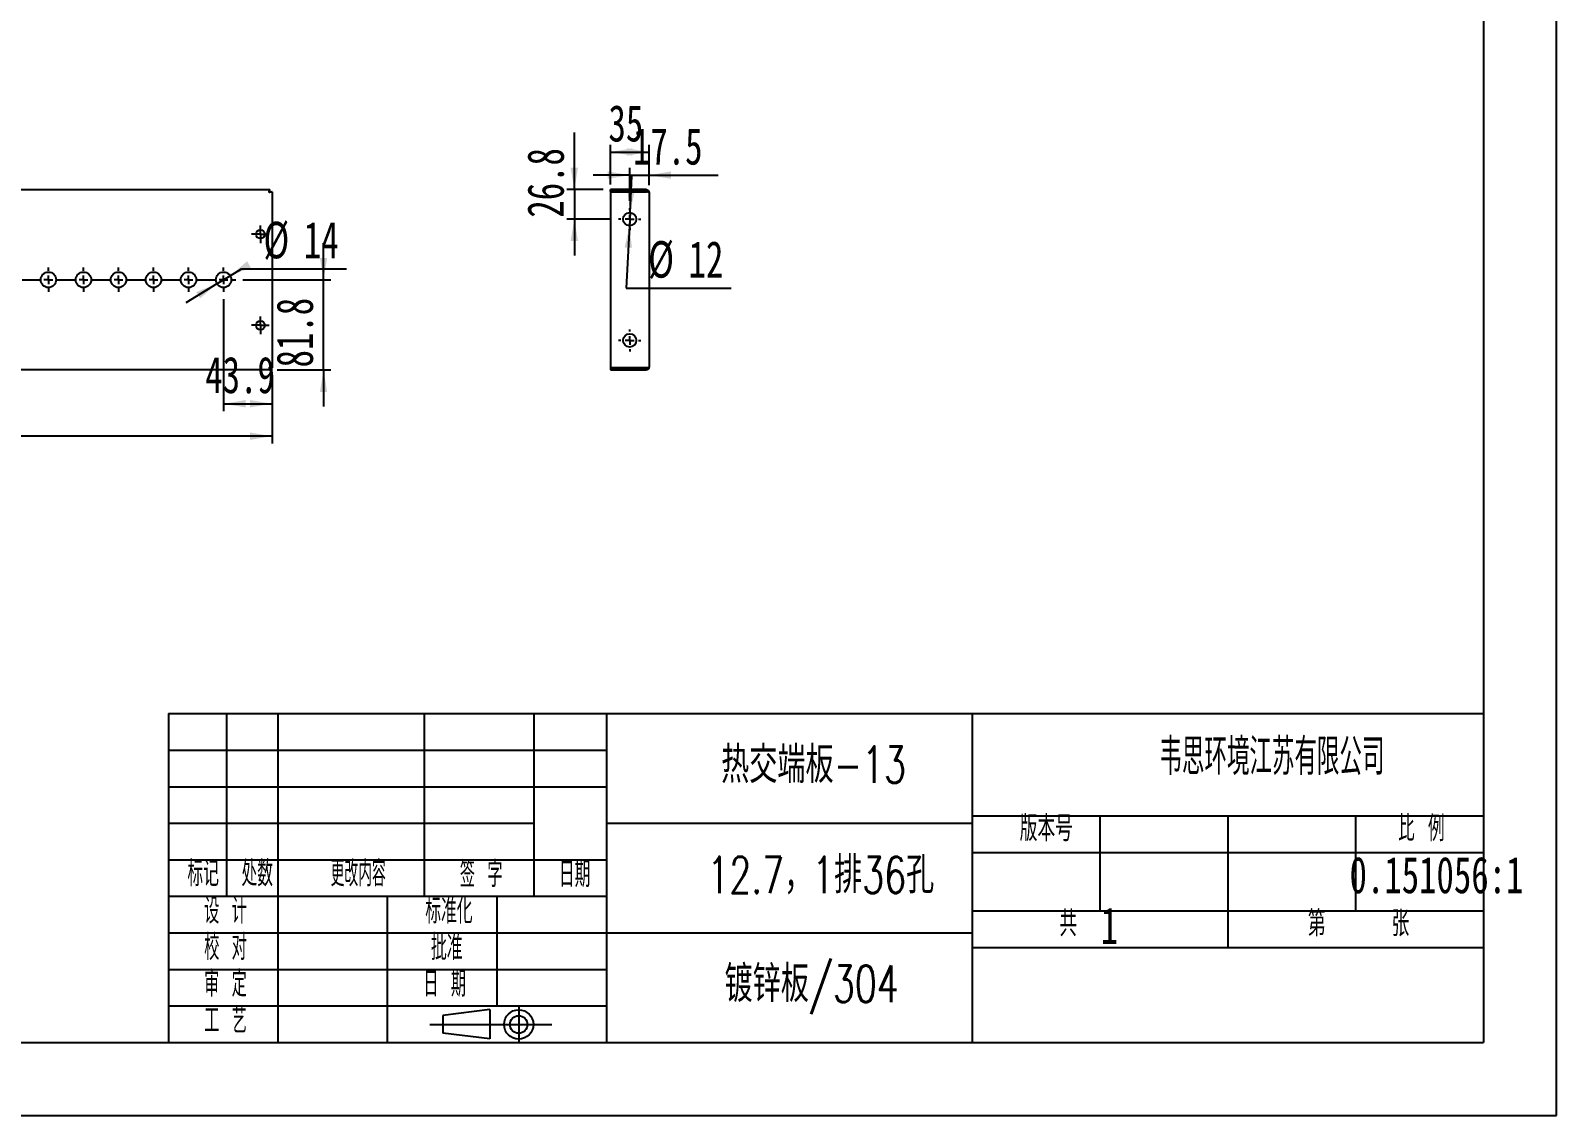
# Model space of a CAD drawing. Extents: x 0 to 2780, y 0 to 1966.
# Drawn here: x 1398 to 2780, y 0 to 983 of the extents above; entities that cross this region are included whole.
import ezdxf

# ---------------------------------------------------------------- set-up
doc = ezdxf.new("R2010")
doc.units = 0
doc.header["$LTSCALE"] = 6.620043
doc.layers.get('0').update_dxf_attribs({"linetype": 'CONTINUOUS'})
for name, color, linetype in [('粗实线', 7, 'CONTINUOUS'), ('细实线', 7, 'CONTINUOUS'), ('轮廓线层', 7, 'CONTINUOUS')]:
    doc.layers.add(name, color=color, linetype=linetype)
doc.styles.add('SLDTEXTSTYLE0', font='TXT', dxfattribs={"width": 0.7, "bigfont": 'bigfont'})
doc.styles.add('SLDTEXTSTYLE1', font='TXT', dxfattribs={"width": 0.56, "bigfont": 'bigfont'})
doc.styles.add('SLDTEXTSTYLE2', font='TXT', dxfattribs={"width": 0.49, "bigfont": 'bigfont'})
doc.styles.add('SLDTEXTSTYLE3', font='TXT', dxfattribs={"width": 0.54, "bigfont": 'bigfont'})
doc.styles.add('SLDTEXTSTYLE4', font='TXT', dxfattribs={"width": 0.63, "bigfont": 'bigfont'})
doc.styles.add('SLDTEXTSTYLE5', font='TXT', dxfattribs={"width": 0.586667, "bigfont": 'bigfont'})
doc.styles.add('SLDTEXTSTYLE6', font='TXT', dxfattribs={"width": 0.7})
doc.dimstyles.new('SLDDIMSTYLE0', dxfattribs={"dimtxt": 33.100215, "dimasz": 19.860129, "dimexe": 0, "dimexo": 0.0625, "dimgap": 8.275054, "dimtad": 2, "dimdec": 1, "dimrnd": 1e-09, "dimzin": 12, "dimtxsty": 'SLDTEXTSTYLE6', "dimsah": 1, "dimcen": 0.09, "dimazin": 3, "dimtfac": 1, "dimtdec": 1, "dimtofl": 0, "dimtmove": 0, "dimatfit": 3, "dimtolj": 1, "dimtzin": 12})
doc.dimstyles.new('SLDDIMSTYLE1', dxfattribs={"dimtxt": 33.100215, "dimasz": 19.860129, "dimexe": 0, "dimexo": 0.0625, "dimgap": 8.275054, "dimtad": 2, "dimdec": 1, "dimrnd": 1e-09, "dimzin": 12, "dimtxsty": 'SLDTEXTSTYLE6', "dimsah": 1, "dimcen": 0.09, "dimazin": 3, "dimtfac": 1, "dimtdec": 1, "dimtmove": 0, "dimatfit": 3, "dimtolj": 1, "dimtzin": 12})
doc.dimstyles.new('SLDDIMSTYLE2', dxfattribs={"dimtxt": 33.100215, "dimasz": 19.860129, "dimexe": 0, "dimexo": 0.0625, "dimgap": 8.275054, "dimtad": 0, "dimtih": 1, "dimtoh": 1, "dimdec": 1, "dimrnd": 1e-09, "dimzin": 12, "dimtxsty": 'SLDTEXTSTYLE6', "dimsah": 1, "dimcen": 0, "dimazin": 3, "dimtfac": 1, "dimtdec": 1, "dimtmove": 0, "dimatfit": 3, "dimtolj": 1, "dimtzin": 12})

# ---------------------------------------------------------------- blocks, each defined once
blk = doc.blocks.new('块6')
at = {"color": 7, "linetype": 'CONTINUOUS'}
for p, q in [((842.5, 1027.8), (789.5, 1021.2)), ((789.5, 1021.2), (789.5, 1001.3)), ((842.5, 1027.8), (842.5, 994.7)), ((842.5, 994.7), (789.5, 1001.3))]:
    blk.add_line(p, q, dxfattribs=at)
at = {"layer": '轮廓线层', "color": 7}
for p, q in [((875.3, 1030.6), (875.3, 991.5)), ((774.5, 1011), (913, 1011))]:
    blk.add_line(p, q, dxfattribs=at)
for radius in [16.6, 9.93]:
    blk.add_circle((875.3, 1011), radius, dxfattribs=at)
blk = doc.blocks.new('_D')
at = {"layer": '细实线'}
for p, q in [((433.4, 670.8), (433.4, 608.9)), ((1616.4, 670.8), (1616.4, 608.9)), ((1616.4, 615.5), (433.4, 615.5))]:
    blk.add_line(p, q, dxfattribs=at)
for points in [[(433.4, 615.5), (453.3, 612.2), (453.3, 618.8)], [(1616.4, 615.5), (1596.6, 618.8), (1596.6, 612.2)]]:
    blk.add_solid(points, dxfattribs=at)
at = {"layer": '细实线', "insert": (986.4, 658.1), "char_height": 33.1, "attachment_point": 1, "style": 'SLDTEXTSTYLE6'}
blk.add_mtext('1183', dxfattribs=at)
blk = doc.blocks.new('_D_2')
at = {"layer": '细实线'}
for p, q in [((1572.5, 739.6), (1572.5, 638.3)), ((1616.4, 670.8), (1616.4, 638.3)), ((1572.5, 644.9), (1616.4, 644.9))]:
    blk.add_line(p, q, dxfattribs=at)
for points in [[(1572.5, 644.9), (1592.4, 641.6), (1592.4, 648.2)], [(1616.4, 644.9), (1596.6, 648.2), (1596.6, 641.6)]]:
    blk.add_solid(points, dxfattribs=at)
at = {"layer": '细实线', "insert": (1555.9, 687.6), "char_height": 33.1, "attachment_point": 1, "style": 'SLDTEXTSTYLE6'}
blk.add_mtext('43.9', dxfattribs=at)
blk = doc.blocks.new('_D_3')
at = {"layer": '细实线'}
for p, q in [((1663.1, 757.2), (1663.1, 790.3)), ((1590.1, 757.2), (1669.7, 757.2)), ((1663.1, 675.5), (1663.1, 757.2)), ((1621.1, 675.5), (1669.7, 675.5)), ((1663.1, 675.5), (1663.1, 642.4))]:
    blk.add_line(p, q, dxfattribs=at)
for points in [[(1663.1, 757.2), (1666.4, 777.1), (1659.8, 777.1)], [(1663.1, 675.5), (1659.8, 655.6), (1666.4, 655.6)]]:
    blk.add_solid(points, dxfattribs=at)
at = {"layer": '细实线', "insert": (1620.4, 677.8), "char_height": 33.1, "attachment_point": 1, "rotation": 90, "style": 'SLDTEXTSTYLE6'}
blk.add_mtext('81.8', dxfattribs=at)
blk = doc.blocks.new('_D_4')
at = {"layer": '细实线'}
for p, q in [((1566.5, 753.6), (1578.5, 760.9)), ((1578.5, 760.9), (1588.8, 767.1)), ((1588.8, 767.1), (1683.8, 767.1)), ((1566.5, 753.6), (1538.2, 736.4))]:
    blk.add_line(p, q, dxfattribs=at)
for points in [[(1578.5, 760.9), (1597.2, 768.3), (1593.8, 774)], [(1566.5, 753.6), (1547.8, 746.1), (1551.3, 740.5)]]:
    blk.add_solid(points, dxfattribs=at)
at = {"layer": '细实线', "char_height": 33.1, "attachment_point": 1, "style": 'SLDTEXTSTYLE6'}
for s, insert in [('%%c', (1608.6, 809.8)), ('14', (1645.2, 809.8))]:
    blk.add_mtext(s, dxfattribs=dict(at, insert=insert))
blk = doc.blocks.new('SW_CENTERMARKSYMBOL_0')
at = {"layer": '细实线', "color": 0}
for p, q in [((-1087.5, 0), (-1090.5, 0)), ((-1079.5, 0), (-1083.5, 0)), ((-1079.5, 8), (-1079.5, 11)), ((-1079.5, 0), (-1079.5, 4)), ((-1079.5, 0), (-1079.5, -4)), ((-1079.5, 0), (-1075.5, 0)), ((-1071.5, 0), (-1055.75, 0)), ((-1047.75, 0), (-1051.75, 0)), ((-1047.75, 8), (-1047.75, 11)), ((-1047.75, 0), (-1047.75, 4)), ((-1047.75, 0), (-1047.75, -4)), ((-1047.75, 0), (-1043.75, 0)), ((-1039.75, 0), (-1024, 0)), ((-1016, 0), (-1020, 0)), ((-1016, 8), (-1016, 11)), ((-1016, 0), (-1016, 4)), ((-1016, 0), (-1016, -4)), ((-1016, 0), (-1012, 0)), ((-1008, 0), (-992.25, 0)), ((-984.25, 0), (-988.25, 0)), ((-984.25, 8), (-984.25, 11)), ((-984.25, 0), (-984.25, 4)), ((-984.25, 0), (-984.25, -4)), ((-984.25, 0), (-980.25, 0)), ((-976.25, 0), (-960.5, 0)), ((-952.5, 0), (-956.5, 0)), ((-952.5, 8), (-952.5, 11)), ((-952.5, 0), (-952.5, 4)), ((-952.5, 0), (-952.5, -4)), ((-952.5, 0), (-948.5, 0)), ((-944.5, 0), (-928.75, 0)), ((-920.75, 0), (-924.75, 0)), ((-920.75, 8), (-920.75, 11)), ((-920.75, 0), (-920.75, 4)), ((-920.75, 0), (-920.75, -4)), ((-920.75, 0), (-916.75, 0)), ((-912.75, 0), (-897, 0)), ((-889, 0), (-893, 0)), ((-889, 8), (-889, 11)), ((-889, 0), (-889, 4)), ((-889, 0), (-889, -4)), ((-889, 0), (-885, 0)), ((-881, 0), (-865.25, 0)), ((-857.25, 0), (-861.25, 0)), ((-857.25, 8), (-857.25, 11)), ((-857.25, 0), (-857.25, 4)), ((-857.25, 0), (-857.25, -4)), ((-857.25, 0), (-853.25, 0)), ((-849.25, 0), (-833.5, 0)), ((-825.5, 0), (-829.5, 0)), ((-825.5, 8), (-825.5, 11)), ((-825.5, 0), (-825.5, 4)), ((-825.5, 0), (-825.5, -4)), ((-825.5, 0), (-821.5, 0)), ((-817.5, 0), (-801.75, 0)), ((-793.75, 0), (-797.75, 0)), ((-793.75, 8), (-793.75, 11)), ((-793.75, 0), (-793.75, 4)), ((-793.75, 0), (-793.75, -4)), ((-793.75, 0), (-789.75, 0)), ((-785.75, 0), (-770, 0)), ((-762, 0), (-766, 0)), ((-762, 8), (-762, 11)), ((-762, 0), (-762, 4)), ((-762, 0), (-762, -4)), ((-762, 0), (-758, 0)), ((-754, 0), (-738.25, 0)), ((-730.25, 0), (-734.25, 0)), ((-730.25, 8), (-730.25, 11)), ((-730.25, 0), (-730.25, 4)), ((-730.25, 0), (-730.25, -4)), ((-730.25, 0), (-726.25, 0)), ((-722.25, 0), (-706.5, 0)), ((-698.5, 0), (-702.5, 0)), ((-698.5, 8), (-698.5, 11)), ((-698.5, 0), (-698.5, 4)), ((-698.5, 0), (-698.5, -4)), ((-698.5, 0), (-694.5, 0)), ((-690.5, 0), (-674.75, 0)), ((-666.75, 0), (-670.75, 0)), ((-666.75, 8), (-666.75, 11)), ((-666.75, 0), (-666.75, 4)), ((-666.75, 0), (-666.75, -4)), ((-666.75, 0), (-662.75, 0)), ((-658.75, 0), (-643, 0)), ((-635, 0), (-639, 0)), ((-635, 8), (-635, 11)), ((-635, 0), (-635, 4)), ((-635, 0), (-635, -4)), ((-635, 0), (-631, 0)), ((-627, 0), (-611.25, 0)), ((-603.25, 0), (-607.25, 0)), ((-603.25, 8), (-603.25, 11)), ((-603.25, 0), (-603.25, 4)), ((-603.25, 0), (-603.25, -4)), ((-603.25, 0), (-599.25, 0)), ((-595.25, 0), (-579.5, 0)), ((-571.5, 0), (-575.5, 0)), ((-571.5, 8), (-571.5, 11)), ((-571.5, 0), (-571.5, 4)), ((-571.5, 0), (-571.5, -4)), ((-571.5, 0), (-567.5, 0)), ((-563.5, 0), (-547.75, 0)), ((-539.75, 0), (-543.75, 0)), ((-539.75, 8), (-539.75, 11)), ((-539.75, 0), (-539.75, 4)), ((-539.75, 0), (-539.75, -4)), ((-539.75, 0), (-535.75, 0)), ((-531.75, 0), (-516, 0)), ((-508, 0), (-512, 0)), ((-508, 8), (-508, 11)), ((-508, 0), (-508, 4)), ((-508, 0), (-508, -4)), ((-508, 0), (-504, 0)), ((-500, 0), (-484.25, 0)), ((-476.25, 0), (-480.25, 0)), ((-476.25, 8), (-476.25, 11)), ((-476.25, 0), (-476.25, 4)), ((-476.25, 0), (-476.25, -4)), ((-476.25, 0), (-472.25, 0)), ((-468.25, 0), (-452.5, 0)), ((-444.5, 0), (-448.5, 0)), ((-444.5, 8), (-444.5, 11)), ((-444.5, 0), (-444.5, 4)), ((-444.5, 0), (-444.5, -4)), ((-444.5, 0), (-440.5, 0)), ((-436.5, 0), (-420.75, 0)), ((-412.75, 0), (-416.75, 0)), ((-412.75, 8), (-412.75, 11)), ((-412.75, 0), (-412.75, 4)), ((-412.75, 0), (-412.75, -4)), ((-412.75, 0), (-408.75, 0)), ((-404.75, 0), (-389, 0)), ((-381, 0), (-385, 0)), ((-381, 8), (-381, 11)), ((-381, 0), (-381, 4)), ((-381, 0), (-381, -4)), ((-381, 0), (-377, 0)), ((-373, 0), (-357.25, 0)), ((-349.25, 0), (-353.25, 0)), ((-349.25, 8), (-349.25, 11)), ((-349.25, 0), (-349.25, 4)), ((-349.25, 0), (-349.25, -4)), ((-349.25, 0), (-345.25, 0)), ((-341.25, 0), (-325.5, 0)), ((-317.5, 0), (-321.5, 0)), ((-317.5, 8), (-317.5, 11)), ((-317.5, 0), (-317.5, 4)), ((-317.5, 0), (-317.5, -4)), ((-317.5, 0), (-313.5, 0)), ((-309.5, 0), (-293.75, 0)), ((-285.75, 0), (-289.75, 0)), ((-285.75, 8), (-285.75, 11)), ((-285.75, 0), (-285.75, 4)), ((-285.75, 0), (-285.75, -4)), ((-285.75, 0), (-281.75, 0)), ((-277.75, 0), (-262, 0)), ((-254, 0), (-258, 0)), ((-254, 8), (-254, 11)), ((-254, 0), (-254, 4)), ((-254, 0), (-254, -4)), ((-254, 0), (-250, 0)), ((-246, 0), (-230.25, 0)), ((-222.25, 0), (-226.25, 0)), ((-222.25, 8), (-222.25, 11)), ((-222.25, 0), (-222.25, 4)), ((-222.25, 0), (-222.25, -4)), ((-222.25, 0), (-218.25, 0)), ((-214.25, 0), (-198.5, 0)), ((-190.5, 0), (-194.5, 0)), ((-190.5, 8), (-190.5, 11)), ((-190.5, 0), (-190.5, 4)), ((-190.5, 0), (-190.5, -4)), ((-190.5, 0), (-186.5, 0)), ((-182.5, 0), (-166.75, 0)), ((-158.75, 0), (-162.75, 0)), ((-158.75, 8), (-158.75, 11)), ((-158.75, 0), (-158.75, 4)), ((-158.75, 0), (-158.75, -4)), ((-158.75, 0), (-154.75, 0)), ((-150.75, 0), (-135, 0)), ((-127, 0), (-131, 0)), ((-127, 8), (-127, 11)), ((-127, 0), (-127, 4)), ((-127, 0), (-127, -4)), ((-127, 0), (-123, 0)), ((-119, 0), (-103.25, 0)), ((-95.25, 0), (-99.25, 0)), ((-95.25, 8), (-95.25, 11)), ((-95.25, 0), (-95.25, 4)), ((-95.25, 0), (-95.25, -4)), ((-95.25, 0), (-91.25, 0)), ((-87.25, 0), (-71.5, 0)), ((-63.5, 0), (-67.5, 0)), ((-63.5, 8), (-63.5, 11)), ((-63.5, 0), (-63.5, 4)), ((-63.5, 0), (-63.5, -4)), ((-63.5, 0), (-59.5, 0)), ((-55.5, 0), (-39.75, 0)), ((-31.75, 0), (-35.75, 0)), ((-31.75, 8), (-31.75, 11)), ((-31.75, 0), (-31.75, 4)), ((-31.75, 0), (-31.75, -4)), ((-31.75, 0), (-27.75, 0)), ((-23.75, 0), (-8, 0)), ((0, 0), (-4, 0)), ((0, 8), (0, 11)), ((0, 0), (0, 4)), ((0, 0), (0, -4)), ((0, 0), (4, 0)), ((8, 0), (23.75, 0)), ((31.75, 0), (27.75, 0)), ((31.75, 8), (31.75, 11)), ((31.75, 0), (31.75, 4)), ((31.75, 0), (31.75, -4)), ((31.75, 0), (35.75, 0)), ((39.75, 0), (42.75, 0)), ((-1079.5, -8), (-1079.5, -11)), ((-1047.75, -8), (-1047.75, -11)), ((-1016, -8), (-1016, -11)), ((-984.25, -8), (-984.25, -11)), ((-952.5, -8), (-952.5, -11)), ((-920.75, -8), (-920.75, -11)), ((-889, -8), (-889, -11)), ((-857.25, -8), (-857.25, -11)), ((-825.5, -8), (-825.5, -11)), ((-793.75, -8), (-793.75, -11)), ((-762, -8), (-762, -11)), ((-730.25, -8), (-730.25, -11)), ((-698.5, -8), (-698.5, -11)), ((-666.75, -8), (-666.75, -11)), ((-635, -8), (-635, -11)), ((-603.25, -8), (-603.25, -11)), ((-571.5, -8), (-571.5, -11)), ((-539.75, -8), (-539.75, -11)), ((-508, -8), (-508, -11)), ((-476.25, -8), (-476.25, -11)), ((-444.5, -8), (-444.5, -11)), ((-412.75, -8), (-412.75, -11)), ((-381, -8), (-381, -11)), ((-349.25, -8), (-349.25, -11)), ((-317.5, -8), (-317.5, -11)), ((-285.75, -8), (-285.75, -11)), ((-254, -8), (-254, -11)), ((-222.25, -8), (-222.25, -11)), ((-190.5, -8), (-190.5, -11)), ((-158.75, -8), (-158.75, -11)), ((-127, -8), (-127, -11)), ((-95.25, -8), (-95.25, -11)), ((-63.5, -8), (-63.5, -11)), ((-31.75, -8), (-31.75, -11)), ((0, -8), (0, -11)), ((31.75, -8), (31.75, -11))]:
    blk.add_line(p, q, dxfattribs=at)
blk = doc.blocks.new('SW_CENTERMARKSYMBOL_2')
at = {"layer": '细实线', "color": 0}
for p, q in [((-4, 0), (-8, 0)), ((0, 0), (-4, 0)), ((0, 4), (0, 8)), ((0, 0), (0, 4)), ((0, 0), (0, -4)), ((0, 0), (4, 0)), ((4, 0), (8, 0)), ((0, -4), (0, -8))]:
    blk.add_line(p, q, dxfattribs=at)
blk = doc.blocks.new('SW_CENTERMARKSYMBOL_3')
at = {"layer": '细实线', "color": 0}
for p, q in [((-4, 0), (-8, 0)), ((0, 0), (-4, 0)), ((0, 4), (0, 8)), ((0, 0), (0, 4)), ((0, 0), (0, -4)), ((0, 0), (4, 0)), ((4, 0), (8, 0)), ((0, -4), (0, -8))]:
    blk.add_line(p, q, dxfattribs=at)
blk = doc.blocks.new('_D_9')
at = {"layer": '细实线'}
for p, q in [((1923.1, 843.6), (1923.1, 879.6)), ((1923.1, 873), (1958.1, 873)), ((1958.1, 842.9), (1958.1, 879.6))]:
    blk.add_line(p, q, dxfattribs=at)
for points in [[(1923.1, 873), (1942.9, 869.7), (1942.9, 876.3)], [(1958.1, 873), (1938.2, 876.3), (1938.2, 869.7)]]:
    blk.add_solid(points, dxfattribs=at)
at = {"layer": '细实线', "insert": (1921.3, 915.6), "char_height": 33.1, "attachment_point": 1, "style": 'SLDTEXTSTYLE6'}
blk.add_mtext('35', dxfattribs=at)
blk = doc.blocks.new('_D_10')
at = {"layer": '细实线'}
for p, q in [((1940.6, 828.8), (1940.6, 858.7)), ((1958.1, 842.9), (1958.1, 858.7)), ((1940.6, 852), (1907.5, 852)), ((1940.6, 852), (1958.1, 852)), ((1958.1, 852), (2020.6, 852))]:
    blk.add_line(p, q, dxfattribs=at)
for points in [[(1940.6, 852), (1920.7, 855.4), (1920.7, 848.7)], [(1958.1, 852), (1977.9, 848.7), (1977.9, 855.4)]]:
    blk.add_solid(points, dxfattribs=at)
at = {"layer": '细实线', "insert": (1943.5, 894.7), "char_height": 33.1, "attachment_point": 1, "style": 'SLDTEXTSTYLE6'}
blk.add_mtext('17.5', dxfattribs=at)
blk = doc.blocks.new('_D_11')
at = {"layer": '细实线'}
for p, q in [((1890.4, 839), (1890.4, 890.6)), ((1916.4, 839), (1883.7, 839)), ((1890.4, 839), (1890.4, 812.2)), ((1923.9, 812.2), (1883.7, 812.2)), ((1890.4, 812.2), (1890.4, 779.1))]:
    blk.add_line(p, q, dxfattribs=at)
for points in [[(1890.4, 839), (1893.7, 858.8), (1887, 858.8)], [(1890.4, 812.2), (1887, 792.3), (1893.7, 792.3)]]:
    blk.add_solid(points, dxfattribs=at)
at = {"layer": '细实线', "insert": (1847.7, 813.5), "char_height": 33.1, "attachment_point": 1, "rotation": 90, "style": 'SLDTEXTSTYLE6'}
blk.add_mtext('26.8', dxfattribs=at)
blk = doc.blocks.new('_D_12')
at = {"layer": '细实线'}
for p, q in [((1940.9, 818.2), (1942.5, 851.2)), ((1940.9, 818.2), (1940.3, 806.2)), ((1940.3, 806.2), (1937.4, 749.6)), ((1937.4, 749.6), (2032.4, 749.6))]:
    blk.add_line(p, q, dxfattribs=at)
for points in [[(1940.9, 818.2), (1945.1, 837.8), (1938.5, 838.2)], [(1940.3, 806.2), (1936, 786.5), (1942.6, 786.2)]]:
    blk.add_solid(points, dxfattribs=at)
at = {"layer": '细实线', "char_height": 33.1, "attachment_point": 1, "style": 'SLDTEXTSTYLE6'}
for s, insert in [('%%c', (1957.3, 792.3)), ('12', (1993.9, 792.3))]:
    blk.add_mtext(s, dxfattribs=dict(at, insert=insert))
blk = doc.blocks.new('SW_CENTERMARKSYMBOL_5')
at = {"layer": '细实线', "color": 0}
for p, q in [((-8, 0), (-10, 0)), ((0, 0), (-4, 0)), ((0, 8), (0, 10)), ((0, 0), (0, 4)), ((0, 0), (0, -4)), ((0, 0), (4, 0)), ((8, 0), (10, 0)), ((0, -8), (0, -10))]:
    blk.add_line(p, q, dxfattribs=at)
blk = doc.blocks.new('SW_CENTERMARKSYMBOL_6')
at = {"layer": '细实线', "color": 0}
for p, q in [((-8, 0), (-10, 0)), ((0, 0), (-4, 0)), ((0, 8), (0, 10)), ((0, 0), (0, 4)), ((0, 0), (0, -4)), ((0, 0), (4, 0)), ((8, 0), (10, 0)), ((0, -8), (0, -10))]:
    blk.add_line(p, q, dxfattribs=at)

msp = doc.modelspace()

# ---------------------------------------------------------------- linework, layer by layer
at = {"color": 7, "linetype": 'CONTINUOUS'}
for p, q in [((435.39, 838.98), (1614.45, 838.98)), ((1614.45, 837.08), (1614.45, 838.98)), ((1614.52, 837.01), (1616.42, 837.01)), ((1616.42, 837.01), (1616.42, 677.45)), ((1923.05, 837.08), (1923.05, 838.98)), ((1955.39, 838.98), (1923.05, 838.98)), ((1955.39, 837.08), (1923.05, 837.08)), ((1923.05, 837.01), (1923.05, 677.45)), ((1923.05, 837.01), (1955.39, 837.01)), ((1955.39, 837.08), (1955.39, 838.98)), ((1958.05, 836.32), (1958.05, 678.14)), ((1614.45, 675.48), (435.39, 675.48)), ((1614.45, 677.38), (1614.45, 675.48)), ((1614.52, 677.45), (1616.42, 677.45)), ((1955.39, 677.45), (1923.05, 677.45)), ((1923.05, 677.38), (1955.39, 677.38)), ((1923.05, 677.38), (1923.05, 675.48)), ((1923.05, 675.48), (1955.39, 675.48)), ((1955.39, 677.38), (1955.39, 675.48))]:
    msp.add_line(p, q, dxfattribs=at)
for centre, radius in [((1940.55, 812.18), 6), ((1605.92, 798.48), 4), ((1413.77, 757.23), 7), ((1445.52, 757.23), 7), ((1477.27, 757.23), 7), ((1509.02, 757.23), 7), ((1540.77, 757.23), 7), ((1572.52, 757.23), 7), ((1605.92, 715.98), 4), ((1940.55, 702.28), 6)]:
    msp.add_circle(centre, radius, dxfattribs=at)
for points, knots in [([(1613.76, 836.32), (1613.82, 836.67), (1613.88, 837.01), (1613.99, 837.66), (1614.05, 837.95), (1614.16, 838.44), (1614.22, 838.64), (1614.34, 838.91), (1614.39, 838.98), (1614.45, 838.98)], [0, 0, 0, 0, 0.25, 0.25, 0.5, 0.5, 0.75, 0.75, 1, 1, 1, 1]), ([(1613.76, 836.32), (1613.82, 836.42), (1613.88, 836.52), (1613.99, 836.7), (1614.05, 836.78), (1614.16, 836.92), (1614.22, 836.98), (1614.34, 837.06), (1614.39, 837.08), (1614.45, 837.08)], [0, 0, 0, 0, 0.25, 0.25, 0.5, 0.5, 0.75, 0.75, 1, 1, 1, 1]), ([(1616.42, 837.01), (1616.42, 836.95), (1616.35, 836.89), (1616.09, 836.78), (1615.89, 836.72), (1615.4, 836.6), (1615.1, 836.55), (1614.46, 836.43), (1614.11, 836.37), (1613.76, 836.32)], [0, 0, 0, 0, 0.25, 0.25, 0.5, 0.5, 0.75, 0.75, 1, 1, 1, 1]), ([(1614.52, 837.01), (1614.52, 836.95), (1614.5, 836.89), (1614.43, 836.78), (1614.37, 836.72), (1614.23, 836.6), (1614.14, 836.55), (1613.96, 836.43), (1613.86, 836.37), (1613.76, 836.32)], [0, 0, 0, 0, 0.25, 0.25, 0.5, 0.5, 0.75, 0.75, 1, 1, 1, 1]), ([(1955.39, 838.98), (1955.74, 838.98), (1956.09, 838.91), (1956.73, 838.64), (1957.03, 838.44), (1957.52, 837.95), (1957.72, 837.66), (1957.98, 837.01), (1958.05, 836.67), (1958.05, 836.32)], [0, 0, 0, 0, 0.25, 0.25, 0.5, 0.5, 0.75, 0.75, 1, 1, 1, 1]), ([(1955.39, 837.08), (1955.49, 837.07), (1955.65, 837.06), (1955.77, 836.97), (1955.81, 836.94)], [0, 0, 0, 0, 0.6645413, 1, 1, 1, 1]), ([(1958.05, 836.32), (1958.05, 836.37), (1957.98, 836.43), (1957.72, 836.55), (1957.52, 836.6), (1957.03, 836.72), (1956.73, 836.78), (1956.09, 836.89), (1955.74, 836.95), (1955.39, 837.01)], [0, 0, 0, 0, 0.25, 0.25, 0.5, 0.5, 0.75, 0.75, 1, 1, 1, 1]), ([(1616.42, 677.45), (1616.42, 677.51), (1616.35, 677.56), (1616.09, 677.68), (1615.89, 677.73), (1615.4, 677.85), (1615.1, 677.91), (1614.46, 678.02), (1614.11, 678.08), (1613.76, 678.14)], [0, 0, 0, 0, 0.25, 0.25, 0.5, 0.5, 0.75, 0.75, 1, 1, 1, 1]), ([(1614.52, 677.45), (1614.52, 677.56), (1614.44, 677.68), (1614.16, 677.91), (1613.96, 678.02), (1613.76, 678.14)], [0, 0, 0, 0, 0.5, 0.5, 1, 1, 1, 1]), ([(1613.76, 678.14), (1613.82, 677.79), (1613.88, 677.44), (1613.99, 676.8), (1614.05, 676.5), (1614.16, 676.01), (1614.22, 675.81), (1614.34, 675.55), (1614.39, 675.48), (1614.45, 675.48)], [0, 0, 0, 0, 0.25, 0.25, 0.5, 0.5, 0.75, 0.75, 1, 1, 1, 1]), ([(1613.76, 678.14), (1613.88, 677.94), (1613.99, 677.74), (1614.22, 677.46), (1614.34, 677.38), (1614.45, 677.38)], [0, 0, 0, 0, 0.5, 0.5, 1, 1, 1, 1]), ([(1955.39, 677.45), (1955.74, 677.51), (1956.09, 677.56), (1956.73, 677.68), (1957.03, 677.73), (1957.52, 677.85), (1957.72, 677.91), (1957.98, 678.02), (1958.05, 678.08), (1958.05, 678.14)], [0, 0, 0, 0, 0.25, 0.25, 0.5, 0.5, 0.75, 0.75, 1, 1, 1, 1]), ([(1958.05, 678.14), (1958.05, 677.79), (1957.98, 677.44), (1957.72, 676.8), (1957.52, 676.5), (1957.03, 676.01), (1956.73, 675.81), (1956.09, 675.55), (1955.74, 675.48), (1955.39, 675.48)], [0, 0, 0, 0, 0.25, 0.25, 0.5, 0.5, 0.75, 0.75, 1, 1, 1, 1]), ([(1955.81, 677.52), (1955.77, 677.49), (1955.65, 677.4), (1955.49, 677.38), (1955.39, 677.38)], [0, 0, 0, 0, 0.3354587, 1, 1, 1, 1])]:
    msp.add_open_spline(points, degree=3, knots=knots, dxfattribs=at)
at = {"layer": '粗实线'}
for p, q in [((2714.22, 1899.95), (2714.22, 66.2)), ((1919.81, 264.8), (2250.81, 264.8)), ((1919.81, 165.5), (2250.81, 165.5)), ((66.2, 66.2), (2714.22, 66.2))]:
    msp.add_line(p, q, dxfattribs=at)
at = {"layer": '粗实线', "color": 7}
for p, q in [((1522.61, 364.1), (2714.22, 364.1)), ((1522.61, 364.1), (1522.61, 66.2)), ((1575.57, 198.6), (1575.57, 364.1)), ((1621.91, 66.2), (1621.91, 364.1)), ((1754.31, 364.1), (1754.31, 198.6)), ((1853.61, 364.1), (1853.61, 198.6)), ((1919.81, 66.2), (1919.81, 364.1)), ((2250.81, 364.1), (2250.81, 66.2)), ((2714.22, 364.1), (2714.22, 66.2)), ((2250.81, 271.42), (2714.22, 271.42)), ((2366.67, 271.42), (2366.67, 185.36)), ((2482.52, 271.42), (2482.52, 185.36)), ((2598.37, 271.42), (2598.37, 185.36)), ((2250.81, 238.32), (2714.22, 238.32)), ((1522.61, 198.6), (1919.81, 198.6)), ((1721.21, 66.2), (1721.21, 198.6)), ((1820.51, 99.3), (1820.51, 198.6)), ((2250.81, 185.36), (2714.22, 185.36)), ((2482.52, 185.36), (2482.52, 152.26)), ((2250.81, 152.26), (2714.22, 152.26)), ((1522.61, 66.2), (1919.81, 66.2)), ((1919.81, 66.2), (2714.22, 66.2))]:
    msp.add_line(p, q, dxfattribs=at)
at = {"layer": '细实线'}
for p, q in [((2780.42, 0), (2780.42, 1966.15)), ((1522.61, 264.8), (1853.61, 264.8)), ((1522.61, 165.5), (1820.51, 165.5)), ((1820.51, 165.5), (1919.81, 165.5)), ((0, 0), (2780.42, 0))]:
    msp.add_line(p, q, dxfattribs=at)
at = {"layer": '细实线', "color": 7}
for p, q in [((1522.61, 331), (1919.81, 331)), ((1522.61, 297.9), (1919.81, 297.9)), ((1522.61, 264.8), (1853.61, 264.8)), ((1522.61, 231.7), (1919.81, 231.7)), ((1522.61, 165.5), (1820.51, 165.5)), ((1522.61, 132.4), (1919.81, 132.4)), ((1522.61, 99.3), (1919.81, 99.3))]:
    msp.add_line(p, q, dxfattribs=at)

# ---------------------------------------------------------------- block references
at = {"layer": '细实线'}
for name, p in [('SW_CENTERMARKSYMBOL_6', (1940.55, 812.18)), ('SW_CENTERMARKSYMBOL_3', (1605.92, 798.48)), ('SW_CENTERMARKSYMBOL_0', (1540.77, 757.23)), ('SW_CENTERMARKSYMBOL_2', (1605.92, 715.98)), ('SW_CENTERMARKSYMBOL_5', (1940.55, 702.28))]:
    msp.add_blockref(name, p, dxfattribs=at)
at = {"layer": '细实线', "xscale": 0.8000000000000002, "yscale": 0.8000000000000002, "zscale": 0.8000000000000002}
msp.add_blockref('块6', (1139.72, -726.36), dxfattribs=at)

# ---------------------------------------------------------------- texts
at = {"layer": '细实线', "color": 7, "char_height": 33.1}
for s, insert, attachment_point, style in [('热交端板-13', (2107.16, 334.39), 2, 'SLDTEXTSTYLE0'), ('韦思环境江苏有限公司', (2522.59, 341.64), 2, 'SLDTEXTSTYLE1'), ('12.7，1排36孔', (2113.75, 234.5), 2, 'SLDTEXTSTYLE0'), ('0.151056:1', (2671.69, 234.5), 2, 'SLDTEXTSTYLE6'), ('1', (2367.4, 188.53), 1, 'SLDTEXTSTYLE6'), ('1', (2367.4, 188.53), 1, 'SLDTEXTSTYLE6'), ('镀锌板/304', (2105.41, 135.82), 2, 'SLDTEXTSTYLE0')]:
    msp.add_mtext(s, dxfattribs=dict(at, insert=insert, attachment_point=attachment_point, style=style))
at = {"layer": '细实线', "char_height": 23.17, "attachment_point": 2}
for s, insert, style in [('版本号', (2318.08, 271.71), 'SLDTEXTSTYLE4'), ('比 例', (2657.98, 271.71), 'SLDTEXTSTYLE5'), ('标记', (1554.03, 230.82), 'SLDTEXTSTYLE1'), ('处数', (1603.03, 230.82), 'SLDTEXTSTYLE1'), ('更改内容', (1694.49, 230.82), 'SLDTEXTSTYLE2'), ('签 字', (1805.97, 230.11), 'SLDTEXTSTYLE3'), ('日期', (1890.64, 230.11), 'SLDTEXTSTYLE1'), ('设 计', (1574.27, 197.01), 'SLDTEXTSTYLE3'), ('标准化', (1776.75, 197.01), 'SLDTEXTSTYLE1'), ('共', (2337.94, 185.47), 'SLDTEXTSTYLE4'), ('第', (2563.19, 185.47), 'SLDTEXTSTYLE4'), ('张', (2639, 185.47), 'SLDTEXTSTYLE4'), ('张', (2639, 185.47), 'SLDTEXTSTYLE4'), ('校 对', (1574.27, 164.06), 'SLDTEXTSTYLE3'), ('批准', (1774.79, 164.06), 'SLDTEXTSTYLE1'), ('审 定', (1574.27, 130.8), 'SLDTEXTSTYLE3'), ('日 期', (1772.87, 130.8), 'SLDTEXTSTYLE3'), ('工 艺', (1574.27, 97.7), 'SLDTEXTSTYLE3')]:
    msp.add_mtext(s, dxfattribs=dict(at, insert=insert, style=style))

# ---------------------------------------------------------------- dimensions: what is measured, and where the dimension line sits
at = {"layer": '细实线'}
for base, p1, p2, dimstyle, picture, middle in [((1958.05, 872.97), (1923.05, 837.01), (1958.05, 836.32), 'SLDDIMSTYLE0', '_D_9', (1940.55, 872.97)), ((1958.05, 852.05), (1940.55, 822.18), (1958.05, 836.32), 'SLDDIMSTYLE1', '_D_10', (1982.06, 852.05)), ((1616.42, 644.93), (1572.52, 746.23), (1616.42, 677.45), 'SLDDIMSTYLE0', '_D_2', (1594.47, 644.93)), ((433.42, 615.47), (1616.42, 677.45), (433.42, 677.45), 'SLDDIMSTYLE0', '_D', (1024.92, 615.47))]:
    dim = msp.add_linear_dim(base=base, p1=p1, p2=p2, dimstyle=dimstyle, dxfattribs=at)
    dim.commit()
    dim.dimension.update_dxf_attribs({"geometry": picture, "text_midpoint": middle, "dimtype": 160})
for base, p1, p2, picture, middle in [((1890.36, 812.18), (1923.05, 838.98), (1930.55, 812.18), '_D_11', (1890.36, 852.05)), ((1663.10855973, 757.22702819), (1614.4503437, 675.47702819), (1583.52105438, 757.22702819), '_D_3', (1663.10855973, 716.35202819))]:
    dim = msp.add_linear_dim(base=base, p1=p1, p2=p2, angle=90, dimstyle='SLDDIMSTYLE1', dxfattribs=at)
    dim.commit()
    dim.dimension.update_dxf_attribs({"geometry": picture, "text_midpoint": middle, "dimtype": 160})
for p1, p2, picture, middle in [((1940.25, 806.18), (1940.85, 818.17), '_D_12', (1994.86, 772.19)), ((1578.51, 760.86), (1566.53, 753.6), '_D_4', (1646.21, 789.66))]:
    dim = msp.add_diameter_dim_2p(p1=p1, p2=p2, dimstyle='SLDDIMSTYLE2', dxfattribs=at)
    dim.commit()
    dim.dimension.update_dxf_attribs({"geometry": picture, "text_midpoint": middle, "dimtype": 163})

doc.saveas('drawing.dxf')
